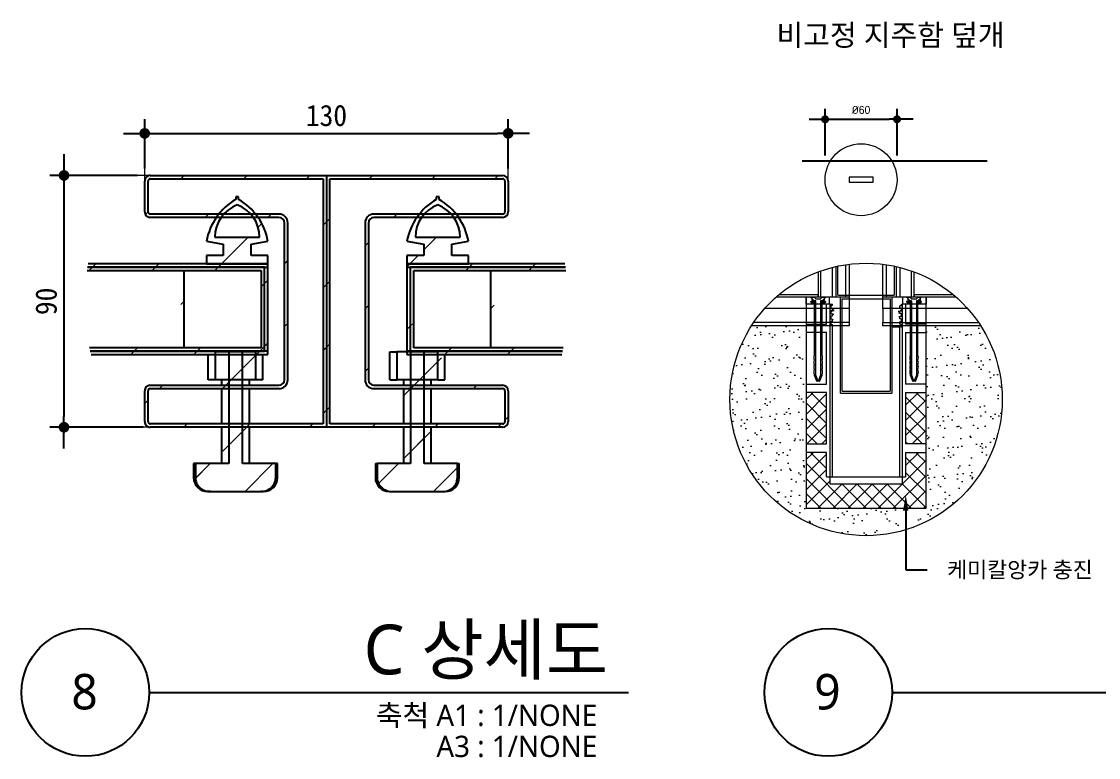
# Model space of a CAD drawing. Header units: millimetres. Extents: x 4892990 to 5673724, y 2128419 to 2381812.
# Drawn here: x 5651531 to 5654568, y 2371363 to 2373437 of the extents above; entities that cross this region are included whole.
import ezdxf
from ezdxf.enums import TextEntityAlignment as Align

# ---------------------------------------------------------------- set-up
doc = ezdxf.new("R2010")
doc.units = ezdxf.units.MM
doc.header["$LTSCALE"] = 1000
doc.layers.get('0').update_dxf_attribs({"linetype": 'CONTINUOUS'})
for name, color, linetype, lineweight in [('A-DIMS', 7, 'CONTINUOUS', 25), ('A-MKXS-LEAD', 7, 'CONTINUOUS', 25), ('A-XXXX-SYMB', 7, 'CONTINUOUS', 25), ('A-XXXX-TXT1', 3, 'CONTINUOUS', 25), ('A-XXXX-TXT2', 3, 'CONTINUOUS', 25)]:
    doc.layers.add(name, color=color, linetype=linetype, lineweight=lineweight)
doc.layers.add('A-MKXS-TEXT1', color=3, linetype='CONTINUOUS')
doc.layers.add('면적용', color=30, linetype='CONTINUOUS', plot=False)
doc.styles.add('HY울릉도L', font='malgun.ttf')
doc.styles.add('돋움체', font='')
doc.styles.add('맑은고딕', font='malgun.ttf')
doc.styles.get('돋움체').set_extended_font_data('DotumChe')
doc.dimstyles.new('CDIM', dxfattribs={"dimtxt": 3, "dimasz": 1.5, "dimexe": 2, "dimexo": 1, "dimgap": 1, "dimtad": 1, "dimdec": 0, "dimrnd": 0.5, "dimzin": 0, "dimdsep": 32, "dimlunit": 6, "dimtxsty": 'HY울릉도L', "dimblk1": '_CIDOT', "dimblk2": '_CIDOT', "dimsah": 1, "dimcen": 5.5, "dimclrd": 2, "dimclre": 2, "dimclrt": 7, "dimadec": 0, "dimazin": 0, "dimtfac": 1, "dimtdec": 0, "dimtix": 1, "dimtmove": 2, "dimatfit": 1, "dimldrblk": '_CIDOT', "dimfxl": 1, "dimtolj": 1, "dimtzin": 0, "dimlwd": -1, "dimarcsym": 0})

# ---------------------------------------------------------------- blocks, each defined once
blk = doc.blocks.new('_CIDOT')
at = {"color": 0, "linetype": 'ByBlock'}
blk.add_line((2, 0), (-1, 0), dxfattribs=at)
at = {"color": 0, "linetype": 'ByBlock', "const_width": 0.5}
blk.add_lwpolyline([(-0.25, 0, 1), (0.25, 0, 1)], format="xyb", close=True, dxfattribs=at)
blk = doc.blocks.new('*D71')
at = {"layer": 'A-DIMS', "lineweight": -2, "transparency": 16777216}
for p, q in [((5651858.3, 2373003.4), (5651610.8, 2373003.4)), ((5651873.9, 2372293.7), (5651610.8, 2372293.7))]:
    blk.add_line(p, q, dxfattribs=at)
at = {"layer": 'A-DIMS', "transparency": 16777216}
blk.add_line((5651650.8, 2372973.4), (5651650.8, 2372323.7), dxfattribs=at)
at = {"layer": 'A-DIMS', "transparency": 16777216, "xscale": 30, "yscale": 30, "zscale": 30}
for p, rotation in [((5651650.8, 2373003.4), 90), ((5651650.8, 2372293.7), 270)]:
    blk.add_blockref('_CIDOT', p, dxfattribs=dict(at, rotation=rotation))
at = {"layer": 'A-DIMS', "color": 3, "transparency": 16777216, "insert": (5651600.8, 2372648.6), "char_height": 60, "attachment_point": 5, "rotation": 90, "style": '돋움체'}
blk.add_mtext('\\A1;90', dxfattribs=at)
blk = doc.blocks.new('*D72')
at = {"layer": 'A-DIMS', "lineweight": -2, "transparency": 16777216}
for p, q in [((5651878.3, 2373023.4), (5651878.3, 2373162)), ((5652903.3, 2373023.4), (5652903.3, 2373162))]:
    blk.add_line(p, q, dxfattribs=at)
at = {"layer": 'A-DIMS', "transparency": 16777216}
blk.add_line((5651908.3, 2373122), (5652873.3, 2373122), dxfattribs=at)
at = {"layer": 'A-DIMS', "transparency": 16777216, "xscale": 30, "yscale": 30, "zscale": 30, "rotation": 180}
blk.add_blockref('_CIDOT', (5651878.3, 2373122), dxfattribs=at)
at = {"layer": 'A-DIMS', "transparency": 16777216, "xscale": 30, "yscale": 30, "zscale": 30}
blk.add_blockref('_CIDOT', (5652903.3, 2373122), dxfattribs=at)
at = {"layer": 'A-DIMS', "color": 3, "transparency": 16777216, "insert": (5652390.8, 2373172.1), "char_height": 60, "attachment_point": 5, "style": '돋움체'}
blk.add_mtext('\\A1;130', dxfattribs=at)
blk = doc.blocks.new('*D73')
at = {"layer": 'A-DIMS', "lineweight": -2, "transparency": 16777216}
for p, q in [((5653796.9, 2373059.3), (5653796.9, 2373191.6)), ((5653999.7, 2373059.3), (5653999.7, 2373191.6))]:
    blk.add_line(p, q, dxfattribs=at)
at = {"layer": 'A-DIMS', "transparency": 16777216}
blk.add_line((5653819.4, 2373161.6), (5653977.2, 2373161.6), dxfattribs=at)
at = {"layer": 'A-DIMS', "transparency": 16777216, "xscale": 22.5, "yscale": 22.5, "zscale": 22.5, "rotation": 180}
blk.add_blockref('_CIDOT', (5653796.9, 2373161.6), dxfattribs=at)
at = {"layer": 'A-DIMS', "transparency": 16777216, "xscale": 22.5, "yscale": 22.5, "zscale": 22.5}
blk.add_blockref('_CIDOT', (5653999.7, 2373161.6), dxfattribs=at)
at = {"layer": 'A-DIMS', "color": 3, "transparency": 16777216, "insert": (5653898.3, 2373187.9), "char_height": 45, "attachment_point": 5, "style": '돋움체'}
blk.add_mtext('\\A1;{\\fISOCPEUR|b0|i0|c0|p34;\\H0.5x;\\C7;%%C\\fHY울릉도L|b0|i0|c129|p18;60}', dxfattribs=at)

msp = doc.modelspace()

# ---------------------------------------------------------------- hatches: boundary and pattern name
at = {"linetype": 'Continuous', "lineweight": 0}
h = msp.add_hatch(dxfattribs=at)
h.set_pattern_fill('AR-SAND', scale=1.18272)
h.set_pattern_definition([(37.5, (5653143.503, 2371092.773), (-1.8924, 57.8839), [0, -45.6625, 0, -51.0698, 0, -48.8168]), (7.5, (5653143.5, 2371092.77), (53.166, 84.7803), [0, -24.6337, 0, -41.1563, 0, -15.7716]), (327.5, (5653106.553, 2371092.773), (93.5522, 0.17), [0, -15.0205, 0, -54.074, 0, -70.5966]), (317.5, (5653106.55, 2371092.77), (90.3073, 26.3663), [0, -7.5103, 0, -35.4485, 0, -40.5555])])
h.paths.add_polyline_path([(5653743.51, 2372579.46), (5653589.32, 2372579.46, 0.1436095), (5653528.5, 2372372.09, 1), (5654296.43, 2372372.09, 0.1436095), (5654235.62, 2372579.46), (5654081.43, 2372579.46), (5654081.43, 2372065.82), (5653743.51, 2372065.82)])
h = msp.add_hatch(dxfattribs=at)
h.set_pattern_fill('ANSI37', scale=9.46176)
h.set_pattern_definition([(45, (5653143.503, 2371092.773), (-21.24226, 21.24226), []), (135, (5653143.503, 2371092.773), (-21.24226, -21.24226), [])])
h.paths.add_polyline_path([(5653800.95, 2372391.92), (5653743.51, 2372391.92), (5653743.51, 2372246.61), (5653800.95, 2372246.61)])
h.paths.add_polyline_path([(5653743.51, 2372065.82), (5654081.43, 2372065.82), (5654081.43, 2372222.96), (5654023.98, 2372222.96), (5654023.98, 2372153.68), (5654013.84, 2372153.68), (5654013.84, 2372133.41), (5653811.09, 2372133.41), (5653811.09, 2372153.68), (5653800.95, 2372153.68), (5653800.95, 2372222.96), (5653743.51, 2372222.96)])
h.paths.add_polyline_path([(5654023.98, 2372246.61), (5654081.43, 2372246.61), (5654081.43, 2372391.92), (5654023.98, 2372391.92)])

# ---------------------------------------------------------------- linework, layer by layer
at = {"color": 7, "linetype": 'Continuous', "lineweight": 18, "ltscale": 25}
for p, q in [((5651878.27, 2372987.7), (5651878.27, 2373122.02)), ((5652903.3, 2372987.7), (5652903.3, 2373122.02)), ((5651893.95, 2373003.37), (5651650.84, 2373003.37)), ((5651893.95, 2372293.74), (5651650.84, 2372293.74))]:
    msp.add_line(p, q, dxfattribs=at)
at = {"color": 7, "linetype": 'Continuous', "lineweight": 25, "ltscale": 25}
for p, q in [((5651894.04, 2373003.37), (5652390.79, 2373003.37)), ((5652390.79, 2373003.37), (5652390.79, 2372293.74)), ((5652390.79, 2373003.37), (5652887.53, 2373003.37)), ((5651878.27, 2372900.87), (5651878.27, 2372987.6)), ((5651887.74, 2372900.87), (5651887.74, 2372987.6)), ((5651894.04, 2372993.91), (5652381.32, 2372993.91)), ((5652381.32, 2372993.91), (5652381.32, 2372303.2)), ((5652400.25, 2372993.91), (5652887.53, 2372993.91)), ((5652400.25, 2372303.2), (5652400.25, 2372993.91)), ((5652893.84, 2372987.6), (5652893.84, 2372900.87)), ((5652903.3, 2372987.6), (5652903.3, 2372900.87)), ((5652135.32, 2372943.45), (5652135.32, 2372935.56)), ((5652143.2, 2372943.45), (5652135.32, 2372943.45)), ((5652143.2, 2372935.56), (5652143.2, 2372943.45)), ((5652700.66, 2372943.45), (5652700.66, 2372935.56)), ((5652708.54, 2372943.45), (5652700.66, 2372943.45)), ((5652708.54, 2372935.56), (5652708.54, 2372943.45)), ((5652256.74, 2372894.56), (5651894.04, 2372894.56)), ((5652256.74, 2372885.1), (5651894.04, 2372885.1)), ((5652887.53, 2372894.56), (5652524.83, 2372894.56)), ((5652887.53, 2372885.1), (5652524.83, 2372885.1)), ((5652272.51, 2372427.78), (5652272.51, 2372869.33)), ((5652281.98, 2372427.78), (5652281.98, 2372869.33)), ((5652499.6, 2372869.33), (5652499.6, 2372427.78)), ((5652509.06, 2372869.33), (5652509.06, 2372427.78)), ((5652052.53, 2372817.75), (5652099.84, 2372809.41)), ((5652076.18, 2372829.58), (5652202.34, 2372829.58)), ((5652178.69, 2372809.41), (5652225.99, 2372817.75)), ((5652617.87, 2372817.75), (5652665.18, 2372809.41)), ((5652641.52, 2372829.58), (5652767.68, 2372829.58)), ((5652744.03, 2372809.41), (5652791.33, 2372817.75)), ((5652099.84, 2372809.41), (5652099.84, 2372777.87)), ((5652178.69, 2372777.87), (5652178.69, 2372809.41)), ((5652665.18, 2372809.41), (5652665.18, 2372777.87)), ((5652744.03, 2372777.87), (5652744.03, 2372809.41)), ((5652052.53, 2372777.87), (5652052.53, 2372754.21)), ((5652099.84, 2372777.87), (5652052.53, 2372777.87)), ((5652225.99, 2372777.87), (5652178.69, 2372777.87)), ((5652225.99, 2372754.21), (5652225.99, 2372777.87)), ((5652617.87, 2372777.87), (5652617.87, 2372754.21)), ((5652665.18, 2372777.87), (5652617.87, 2372777.87)), ((5652791.33, 2372777.87), (5652744.03, 2372777.87)), ((5652791.33, 2372754.21), (5652791.33, 2372777.87)), ((5651715.85, 2372735.29), (5651990.73, 2372735.29)), ((5651990.73, 2372744.75), (5651717.14, 2372744.75)), ((5651717.14, 2372744.75), (5652225.99, 2372744.75)), ((5652225.99, 2372754.21), (5651718.55, 2372754.21)), ((5651989.45, 2372517.67), (5651989.45, 2372735.29)), ((5652216.53, 2372744.75), (5651990.73, 2372744.75)), ((5651990.73, 2372735.29), (5652207.07, 2372735.29)), ((5652052.53, 2372754.21), (5652225.99, 2372754.21)), ((5652207.07, 2372735.29), (5652207.07, 2372517.67)), ((5652216.53, 2372508.21), (5652216.53, 2372744.75)), ((5652216.53, 2372744.75), (5652225.99, 2372744.75)), ((5652225.99, 2372744.75), (5652225.99, 2372754.21)), ((5652225.99, 2372508.21), (5652225.99, 2372744.75)), ((5652617.87, 2372754.21), (5652617.87, 2372744.75)), ((5653063.02, 2372754.21), (5652617.87, 2372754.21)), ((5652617.87, 2372754.21), (5652791.33, 2372754.21)), ((5652617.87, 2372744.75), (5653064.44, 2372744.75)), ((5652617.87, 2372744.75), (5652617.87, 2372508.21)), ((5652617.87, 2372744.75), (5652627.33, 2372744.75)), ((5652627.33, 2372744.75), (5652627.33, 2372508.21)), ((5652853.14, 2372744.75), (5652627.33, 2372744.75)), ((5652636.79, 2372517.67), (5652636.79, 2372735.29)), ((5652636.79, 2372735.29), (5652853.14, 2372735.29)), ((5653064.44, 2372744.75), (5652853.14, 2372744.75)), ((5652853.14, 2372735.29), (5653065.72, 2372735.29)), ((5652854.41, 2372517.67), (5652854.41, 2372735.29)), ((5651990.73, 2372517.67), (5651723.01, 2372517.67)), ((5652207.07, 2372517.67), (5651990.73, 2372517.67)), ((5652853.14, 2372517.67), (5652636.79, 2372517.67)), ((5653058.56, 2372517.67), (5652853.14, 2372517.67)), ((5651724.93, 2372508.21), (5651990.73, 2372508.21)), ((5652225.99, 2372508.21), (5651724.93, 2372508.21)), ((5651727, 2372498.75), (5652225.99, 2372498.75)), ((5651990.73, 2372508.21), (5652216.53, 2372508.21)), ((5652057.14, 2372427.78), (5652057.14, 2372498.75)), ((5652077, 2372506.63), (5652077, 2372427.78)), ((5652192.06, 2372506.63), (5652077, 2372506.63)), ((5652115.26, 2372506.63), (5652115.26, 2372191.24)), ((5652153.8, 2372506.63), (5652115.26, 2372506.63)), ((5652153.8, 2372191.24), (5652153.8, 2372506.63)), ((5652192.06, 2372427.78), (5652192.06, 2372506.63)), ((5652211.92, 2372427.78), (5652211.92, 2372498.75)), ((5652225.99, 2372508.21), (5652216.53, 2372508.21)), ((5652225.99, 2372498.75), (5652225.99, 2372508.21)), ((5652569.65, 2372427.78), (5652569.65, 2372506.63)), ((5652569.65, 2372506.63), (5652589.51, 2372506.63)), ((5652589.51, 2372506.63), (5652589.51, 2372427.78)), ((5652704.58, 2372506.63), (5652589.51, 2372506.63)), ((5652617.87, 2372508.21), (5652617.87, 2372498.75)), ((5653056.64, 2372508.21), (5652617.87, 2372508.21)), ((5652627.33, 2372508.21), (5652617.87, 2372508.21)), ((5652617.87, 2372498.75), (5653054.58, 2372498.75)), ((5652627.33, 2372508.21), (5652853.14, 2372508.21)), ((5652627.77, 2372506.63), (5652627.77, 2372191.24)), ((5652666.32, 2372506.63), (5652627.77, 2372506.63)), ((5652666.32, 2372191.24), (5652666.32, 2372506.63)), ((5652704.58, 2372427.78), (5652704.58, 2372506.63)), ((5652724.43, 2372427.78), (5652724.43, 2372498.75)), ((5652853.14, 2372508.21), (5653056.64, 2372508.21)), ((5652077, 2372427.78), (5652057.14, 2372427.78)), ((5652192.06, 2372427.78), (5652077, 2372427.78)), ((5652095.11, 2372427.78), (5652095.11, 2372412.01)), ((5652173.95, 2372412.01), (5652173.95, 2372427.78)), ((5652211.92, 2372427.78), (5652192.06, 2372427.78)), ((5652569.65, 2372427.78), (5652589.51, 2372427.78)), ((5652704.58, 2372427.78), (5652589.51, 2372427.78)), ((5652607.62, 2372427.78), (5652607.62, 2372412.01)), ((5652686.47, 2372412.01), (5652686.47, 2372427.78)), ((5652704.58, 2372427.78), (5652724.43, 2372427.78)), ((5651878.27, 2372309.51), (5651878.27, 2372396.24)), ((5651887.74, 2372309.51), (5651887.74, 2372396.24)), ((5651894.04, 2372412.01), (5652256.74, 2372412.01)), ((5651894.04, 2372402.55), (5652256.74, 2372402.55)), ((5652095.11, 2372402.55), (5652095.11, 2372303.2)), ((5652173.95, 2372303.2), (5652173.95, 2372402.55)), ((5652524.83, 2372412.01), (5652887.53, 2372412.01)), ((5652524.83, 2372402.55), (5652887.53, 2372402.55)), ((5652607.62, 2372402.55), (5652607.62, 2372303.2)), ((5652686.47, 2372303.2), (5652686.47, 2372402.55)), ((5652893.84, 2372396.24), (5652893.84, 2372309.51)), ((5652903.3, 2372396.24), (5652903.3, 2372309.51)), ((5652381.32, 2372303.2), (5651894.04, 2372303.2)), ((5652887.53, 2372303.2), (5652400.25, 2372303.2)), ((5652390.79, 2372293.74), (5651894.04, 2372293.74)), ((5652095.11, 2372293.74), (5652095.11, 2372191.24)), ((5652173.95, 2372191.24), (5652173.95, 2372293.74)), ((5652887.53, 2372293.74), (5652390.79, 2372293.74)), ((5652607.62, 2372293.74), (5652607.62, 2372191.24)), ((5652686.47, 2372191.24), (5652686.47, 2372293.74)), ((5652016.26, 2372191.24), (5652016.26, 2372151.81)), ((5652021.37, 2372191.24), (5652016.26, 2372191.24)), ((5652021.37, 2372191.24), (5652021.37, 2372151.81)), ((5652115.26, 2372191.24), (5652021.37, 2372191.24)), ((5652247.69, 2372191.24), (5652153.8, 2372191.24)), ((5652247.69, 2372151.81), (5652247.69, 2372191.24)), ((5652252.8, 2372191.24), (5652247.69, 2372191.24)), ((5652252.8, 2372151.81), (5652252.8, 2372191.24)), ((5652528.77, 2372191.24), (5652528.77, 2372151.81)), ((5652528.77, 2372191.24), (5652533.88, 2372191.24)), ((5652533.88, 2372191.24), (5652533.88, 2372151.81)), ((5652627.77, 2372191.24), (5652533.88, 2372191.24)), ((5652760.2, 2372191.24), (5652666.32, 2372191.24)), ((5652760.2, 2372151.81), (5652760.2, 2372191.24)), ((5652760.2, 2372191.24), (5652765.31, 2372191.24)), ((5652765.31, 2372151.81), (5652765.31, 2372191.24)), ((5652063.58, 2372112.39), (5652055.68, 2372112.39)), ((5652063.58, 2372112.39), (5652205.48, 2372112.39)), ((5652213.38, 2372112.39), (5652205.48, 2372112.39)), ((5652568.19, 2372112.39), (5652576.09, 2372112.39)), ((5652576.09, 2372112.39), (5652717.99, 2372112.39)), ((5652717.99, 2372112.39), (5652725.89, 2372112.39))]:
    msp.add_line(p, q, dxfattribs=at)
at = {"color": 0, "linetype": 'Continuous', "lineweight": 18, "ltscale": 25}
for p, q in [((5651980.64, 2372993.91), (5651990.1, 2373003.37)), ((5652157.65, 2372993.91), (5652167.12, 2373003.37)), ((5652334.67, 2372993.91), (5652344.14, 2373003.37)), ((5652511.69, 2372993.91), (5652521.15, 2373003.37)), ((5652688.71, 2372993.91), (5652698.17, 2373003.37)), ((5652865.73, 2372993.91), (5652875.19, 2373003.37)), ((5651880.15, 2372893.42), (5651887.74, 2372901.01)), ((5652048.84, 2372885.1), (5652058.31, 2372894.56)), ((5652225.86, 2372885.1), (5652235.32, 2372894.56)), ((5652390.79, 2372873.01), (5652400.25, 2372882.47)), ((5652579.9, 2372885.1), (5652589.36, 2372894.56)), ((5652752.85, 2372881.03), (5652760.81, 2372888.99)), ((5652756.92, 2372885.1), (5652766.38, 2372894.56)), ((5652198.23, 2372857.47), (5652208.71, 2372867.95)), ((5652381.32, 2372863.54), (5652390.79, 2372873.01)), ((5652094.98, 2372754.21), (5652170.34, 2372829.58)), ((5652665.18, 2372793.36), (5652701.39, 2372829.58)), ((5652499.6, 2372804.8), (5652509.06, 2372814.26)), ((5652272.51, 2372754.73), (5652281.98, 2372764.2)), ((5652626.03, 2372754.21), (5652649.69, 2372777.87)), ((5651722.01, 2372735.29), (5651731.48, 2372744.75)), ((5651731.48, 2372744.75), (5651740.94, 2372754.21)), ((5651899.03, 2372735.29), (5651908.49, 2372744.75)), ((5651908.49, 2372744.75), (5651917.96, 2372754.21)), ((5652076.05, 2372735.29), (5652085.51, 2372744.75)), ((5652085.51, 2372744.75), (5652094.98, 2372754.21)), ((5652617.87, 2372746.05), (5652626.03, 2372754.21)), ((5652784.13, 2372735.29), (5652793.59, 2372744.75)), ((5652793.59, 2372744.75), (5652803.05, 2372754.21)), ((5652961.15, 2372735.29), (5652970.61, 2372744.75)), ((5652970.61, 2372744.75), (5652980.07, 2372754.21)), ((5652207.07, 2372689.29), (5652216.53, 2372698.75)), ((5652216.53, 2372698.75), (5652225.99, 2372708.21)), ((5652381.32, 2372686.53), (5652390.79, 2372695.99)), ((5652390.79, 2372695.99), (5652400.25, 2372705.45)), ((5651979.99, 2372639.23), (5651989.45, 2372648.69)), ((5652499.6, 2372627.78), (5652509.06, 2372637.24)), ((5652854.41, 2372628.56), (5652863.87, 2372638.02)), ((5652272.51, 2372577.71), (5652281.98, 2372587.18)), ((5652617.87, 2372569.03), (5652627.33, 2372578.49)), ((5652627.33, 2372578.49), (5652636.79, 2372587.96)), ((5651848.97, 2372508.21), (5651858.43, 2372517.67)), ((5652025.99, 2372508.21), (5652035.45, 2372517.67)), ((5652203.01, 2372508.21), (5652216.53, 2372521.73)), ((5652216.53, 2372521.73), (5652225.99, 2372531.19)), ((5652381.32, 2372509.51), (5652390.79, 2372518.97)), ((5652390.79, 2372518.97), (5652400.25, 2372528.43)), ((5652734.06, 2372508.21), (5652743.53, 2372517.67)), ((5652911.08, 2372508.21), (5652920.54, 2372517.67)), ((5651839.51, 2372498.75), (5651848.97, 2372508.21)), ((5652016.53, 2372498.75), (5652025.99, 2372508.21)), ((5652122.58, 2372427.78), (5652201.43, 2372506.63)), ((5652122.58, 2372427.78), (5652192.06, 2372497.26)), ((5652193.55, 2372498.75), (5652203.01, 2372508.21)), ((5652653.64, 2372427.78), (5652715.38, 2372489.52)), ((5652724.6, 2372498.75), (5652734.06, 2372508.21)), ((5652901.62, 2372498.75), (5652911.08, 2372508.21)), ((5652098.36, 2372403.56), (5652170.7, 2372475.9)), ((5652115.26, 2372420.46), (5652153.8, 2372459)), ((5652499.6, 2372450.76), (5652509.06, 2372460.22)), ((5652610.87, 2372385.01), (5652683.22, 2372457.36)), ((5652653.64, 2372427.78), (5652704.58, 2372478.72)), ((5652627.77, 2372401.91), (5652666.32, 2372440.46)), ((5651920.33, 2372402.55), (5651929.79, 2372412.01)), ((5652097.35, 2372402.55), (5652106.81, 2372412.01)), ((5652628.41, 2372402.55), (5652637.87, 2372412.01)), ((5652805.43, 2372402.55), (5652814.89, 2372412.01)), ((5651878.27, 2372360.49), (5651887.74, 2372369.96)), ((5652381.32, 2372332.49), (5652390.79, 2372341.95)), ((5652390.79, 2372341.95), (5652400.25, 2372351.41)), ((5651988.54, 2372293.74), (5651998, 2372303.2)), ((5652165.56, 2372293.74), (5652175.02, 2372303.2)), ((5652342.58, 2372293.74), (5652352.04, 2372303.2)), ((5652519.6, 2372293.74), (5652529.06, 2372303.2)), ((5652696.62, 2372293.74), (5652706.08, 2372303.2)), ((5652873.63, 2372293.74), (5652883.1, 2372303.2)), ((5652893.84, 2372313.94), (5652903.3, 2372323.4)), ((5652098.36, 2372226.54), (5652170.7, 2372298.89)), ((5652115.26, 2372243.44), (5652153.8, 2372281.99)), ((5652610.87, 2372207.99), (5652683.22, 2372280.34)), ((5652627.77, 2372224.89), (5652666.32, 2372263.44)), ((5652017.82, 2372146), (5652063.06, 2372191.24)), ((5652021.61, 2372149.79), (5652063.06, 2372191.24)), ((5652161.23, 2372112.39), (5652240.08, 2372191.24)), ((5652535.21, 2372132.34), (5652594.11, 2372191.24)), ((5652537.92, 2372135.05), (5652594.11, 2372191.24)), ((5652692.28, 2372112.39), (5652764.27, 2372184.38)), ((5652692.28, 2372112.39), (5652760.2, 2372180.31))]:
    msp.add_line(p, q, dxfattribs=at)
at = {"color": 7, "linetype": 'Continuous', "lineweight": 15}
for p, q in [((5653932.1, 2372998.12), (5653864.51, 2372998.12)), ((5653864.51, 2372998.12), (5653864.51, 2372984.6)), ((5653932.1, 2372984.6), (5653932.1, 2372998.12)), ((5653864.51, 2372984.6), (5653932.1, 2372984.6)), ((5653777.3, 2372731.48), (5653777.3, 2372660.56)), ((5653784.06, 2372733.95), (5653784.06, 2372660.56)), ((5653816.35, 2372743.84), (5653816.35, 2372660.56)), ((5653827.99, 2372660.56), (5653827.99, 2372746.65)), ((5653833.05, 2372665.63), (5653833.05, 2372747.76)), ((5653855.22, 2372660.56), (5653855.22, 2372751.77)), ((5653865.16, 2372753.13), (5653865.16, 2372660.56)), ((5653959.77, 2372660.56), (5653959.77, 2372753.13)), ((5653969.72, 2372660.56), (5653969.72, 2372751.77)), ((5653991.88, 2372747.76), (5653991.88, 2372665.63)), ((5653996.95, 2372746.65), (5653996.95, 2372660.56)), ((5654008.58, 2372660.56), (5654008.58, 2372743.84)), ((5654040.88, 2372660.56), (5654040.88, 2372733.95)), ((5654047.63, 2372660.56), (5654047.63, 2372731.48)), ((5653777.3, 2372667.32), (5653666.97, 2372667.32)), ((5653777.3, 2372660.56), (5653777.3, 2372667.32)), ((5653833.05, 2372665.63), (5653991.88, 2372665.63)), ((5654047.63, 2372667.32), (5654047.63, 2372660.56)), ((5654157.97, 2372667.32), (5654047.63, 2372667.32)), ((5653777.3, 2372660.56), (5653659.06, 2372660.56)), ((5653865.16, 2372660.56), (5653659.06, 2372660.56)), ((5653743.51, 2372660.56), (5653659.06, 2372660.56)), ((5653743.51, 2372640.29), (5653743.51, 2372660.56)), ((5653756.01, 2372660.56), (5653743.51, 2372660.56)), ((5653743.51, 2372660.56), (5653743.51, 2372065.82)), ((5653766.15, 2372640.29), (5653743.51, 2372640.29)), ((5653743.51, 2372640.29), (5653743.51, 2372065.82)), ((5653811.09, 2372640.29), (5653743.51, 2372640.29)), ((5653756.01, 2372660.56), (5653766.15, 2372650.43)), ((5653757.02, 2372646.03), (5653757.02, 2372648.06)), ((5653757.7, 2372648.74), (5653769.86, 2372648.74)), ((5653757.7, 2372645.36), (5653765.81, 2372645.36)), ((5653760.4, 2372652.12), (5653760.4, 2372658.87)), ((5653762.09, 2372660.56), (5653768.85, 2372660.56)), ((5653770.54, 2372650.43), (5653762.09, 2372650.43)), ((5653766.15, 2372650.43), (5653766.15, 2372640.29)), ((5653766.48, 2372644.68), (5653766.48, 2372495.89)), ((5653769.38, 2372655.5), (5653768.85, 2372660.56)), ((5653769.38, 2372655.5), (5653785.21, 2372655.5)), ((5653769.86, 2372648.74), (5653769.86, 2372440.79)), ((5653770.54, 2372440.92), (5653770.54, 2372650.43)), ((5653784.06, 2372660.56), (5653777.3, 2372660.56)), ((5653816.35, 2372660.56), (5653784.06, 2372660.56)), ((5653792.5, 2372650.43), (5653784.06, 2372650.43)), ((5653784.06, 2372650.43), (5653784.06, 2372440.92)), ((5653784.73, 2372440.79), (5653784.73, 2372648.74)), ((5653784.73, 2372648.74), (5653796.9, 2372648.74)), ((5653785.75, 2372660.56), (5653785.21, 2372655.5)), ((5653785.75, 2372660.56), (5653792.5, 2372660.56)), ((5653788.11, 2372495.89), (5653788.11, 2372644.68)), ((5653788.45, 2372650.43), (5653798.59, 2372660.56)), ((5653788.45, 2372640.29), (5653788.45, 2372650.43)), ((5653800.95, 2372640.29), (5653788.45, 2372640.29)), ((5653788.79, 2372645.36), (5653796.9, 2372645.36)), ((5653794.19, 2372658.87), (5653794.19, 2372652.12)), ((5653797.57, 2372648.06), (5653797.57, 2372646.03)), ((5653809.4, 2372660.56), (5653798.59, 2372660.56)), ((5653800.95, 2372584.53), (5653800.95, 2372640.29)), ((5653809.4, 2372640.29), (5653809.4, 2372660.56)), ((5653809.4, 2372640.29), (5653817.85, 2372640.29)), ((5653811.09, 2372133.41), (5653811.09, 2372640.29)), ((5653812.66, 2372636.16), (5653812.66, 2372629.4)), ((5653817.85, 2372637.46), (5653817.85, 2372640.29)), ((5653839.81, 2372660.56), (5653827.99, 2372660.56)), ((5653839.81, 2372390.23), (5653839.81, 2372660.56)), ((5653844.88, 2372655.5), (5653980.05, 2372655.5)), ((5653844.88, 2372395.3), (5653844.88, 2372655.5)), ((5653865.16, 2372660.56), (5653855.22, 2372660.56)), ((5653865.16, 2372660.56), (5653865.16, 2372628.27)), ((5654165.87, 2372660.56), (5653959.77, 2372660.56)), ((5653959.77, 2372628.27), (5653959.77, 2372660.56)), ((5653969.72, 2372660.56), (5653959.77, 2372660.56)), ((5653980.05, 2372655.5), (5653980.05, 2372395.3)), ((5653985.12, 2372660.56), (5653985.12, 2372390.23)), ((5653996.95, 2372660.56), (5653985.12, 2372660.56)), ((5654007.08, 2372635.61), (5654007.08, 2372629.95)), ((5654040.88, 2372660.56), (5654008.58, 2372660.56)), ((5654012.27, 2372636.91), (5654012.27, 2372640.29)), ((5654012.27, 2372640.29), (5654015.53, 2372640.29)), ((5654013.84, 2372640.29), (5654013.84, 2372133.41)), ((5654081.43, 2372640.29), (5654013.84, 2372640.29)), ((5654015.53, 2372660.56), (5654015.53, 2372640.29)), ((5654026.35, 2372660.56), (5654015.53, 2372660.56)), ((5654023.98, 2372640.29), (5654023.98, 2372584.53)), ((5654036.48, 2372640.29), (5654023.98, 2372640.29)), ((5654026.35, 2372660.56), (5654036.48, 2372650.43)), ((5654027.36, 2372646.03), (5654027.36, 2372648.06)), ((5654028.03, 2372648.74), (5654040.2, 2372648.74)), ((5654028.03, 2372645.36), (5654036.14, 2372645.36)), ((5654030.74, 2372652.12), (5654030.74, 2372658.87)), ((5654032.43, 2372660.56), (5654039.19, 2372660.56)), ((5654040.88, 2372650.43), (5654032.43, 2372650.43)), ((5654036.48, 2372650.43), (5654036.48, 2372640.29)), ((5654036.82, 2372644.68), (5654036.82, 2372495.89)), ((5654039.72, 2372655.5), (5654039.19, 2372660.56)), ((5654039.72, 2372655.5), (5654055.55, 2372655.5)), ((5654040.2, 2372648.74), (5654040.2, 2372440.79)), ((5654047.63, 2372660.56), (5654040.88, 2372660.56)), ((5654040.88, 2372440.92), (5654040.88, 2372650.43)), ((5654165.87, 2372660.56), (5654047.63, 2372660.56)), ((5654062.84, 2372650.43), (5654054.39, 2372650.43)), ((5654054.39, 2372650.43), (5654054.39, 2372440.92)), ((5654055.07, 2372440.79), (5654055.07, 2372648.74)), ((5654055.07, 2372648.74), (5654067.23, 2372648.74)), ((5654056.08, 2372660.56), (5654055.55, 2372655.5)), ((5654056.08, 2372660.56), (5654062.84, 2372660.56)), ((5654058.45, 2372495.89), (5654058.45, 2372644.68)), ((5654058.79, 2372650.43), (5654068.92, 2372660.56)), ((5654058.79, 2372640.29), (5654058.79, 2372650.43)), ((5654081.43, 2372640.29), (5654058.79, 2372640.29)), ((5654059.12, 2372645.36), (5654067.23, 2372645.36)), ((5654064.53, 2372658.87), (5654064.53, 2372652.12)), ((5654067.91, 2372648.06), (5654067.91, 2372646.03)), ((5654081.43, 2372660.56), (5654068.92, 2372660.56)), ((5654081.43, 2372660.56), (5654081.43, 2372640.29)), ((5654165.87, 2372660.56), (5654081.43, 2372660.56)), ((5654081.43, 2372065.82), (5654081.43, 2372640.29)), ((5653865.16, 2372628.27), (5653626.45, 2372628.27)), ((5653812.66, 2372621.14), (5653812.66, 2372614.38)), ((5653812.66, 2372606.12), (5653812.66, 2372599.36)), ((5653815.74, 2372613.82), (5653816.05, 2372613.79)), ((5653817.85, 2372622.44), (5653817.85, 2372628.1)), ((5653817.85, 2372607.42), (5653817.85, 2372613.09)), ((5653865.16, 2372628.27), (5653865.16, 2372589.41)), ((5653959.77, 2372628.27), (5653959.77, 2372589.41)), ((5654198.48, 2372628.27), (5653959.77, 2372628.27)), ((5654007.08, 2372620.59), (5654007.08, 2372614.93)), ((5654007.08, 2372605.58), (5654007.08, 2372599.91)), ((5654012.27, 2372621.89), (5654012.27, 2372628.65)), ((5654012.27, 2372606.87), (5654012.27, 2372613.63)), ((5653865.16, 2372579.46), (5653589.31, 2372579.46)), ((5653865.16, 2372589.41), (5653595.91, 2372589.41)), ((5653743.51, 2372584.53), (5653800.95, 2372584.53)), ((5653743.51, 2372584.53), (5653743.51, 2372560.88)), ((5653812.66, 2372591.1), (5653812.66, 2372584.34)), ((5653812.66, 2372591.1), (5653812.97, 2372591.01)), ((5653817.85, 2372598.07), (5653819.18, 2372597.72)), ((5653817.85, 2372592.4), (5653817.85, 2372598.07)), ((5653817.85, 2372153.68), (5653817.85, 2372583.05)), ((5653865.16, 2372589.41), (5653865.16, 2372579.46)), ((5653959.77, 2372589.41), (5654229.02, 2372589.41)), ((5653959.77, 2372579.46), (5653959.77, 2372589.41)), ((5654235.62, 2372579.46), (5653959.77, 2372579.46)), ((5654007.08, 2372599.91), (5654005.49, 2372600.32)), ((5654006.79, 2372590.63), (5654007.08, 2372590.56)), ((5654007.08, 2372590.56), (5654007.08, 2372584.89)), ((5654007.08, 2372584.89), (5654012.27, 2372583.59)), ((5654012.27, 2372576.84), (5654007.08, 2372575.54)), ((5654007.08, 2372575.54), (5654007.08, 2372153.68)), ((5654011.72, 2372591.99), (5654012.27, 2372591.85)), ((5654012.27, 2372591.85), (5654012.27, 2372598.61)), ((5654012.27, 2372583.59), (5654012.27, 2372576.84)), ((5654081.43, 2372584.53), (5654023.98, 2372584.53)), ((5654081.43, 2372560.88), (5654081.43, 2372584.53)), ((5653800.95, 2372560.88), (5653743.51, 2372560.88)), ((5653800.95, 2372415.57), (5653800.95, 2372560.88)), ((5654023.98, 2372560.88), (5654023.98, 2372415.57)), ((5654023.98, 2372560.88), (5654081.43, 2372560.88)), ((5653766.48, 2372484.06), (5653766.48, 2372482.38)), ((5653788.11, 2372482.38), (5653788.11, 2372484.06)), ((5654036.82, 2372484.06), (5654036.82, 2372482.38)), ((5654058.45, 2372482.38), (5654058.45, 2372484.06)), ((5653766.48, 2372470.55), (5653766.48, 2372468.86)), ((5653766.48, 2372457.03), (5653766.48, 2372455.34)), ((5653788.11, 2372468.86), (5653788.11, 2372470.55)), ((5653788.11, 2372455.34), (5653788.11, 2372457.03)), ((5654036.82, 2372470.55), (5654036.82, 2372468.86)), ((5654036.82, 2372457.03), (5654036.82, 2372455.34)), ((5654058.45, 2372468.86), (5654058.45, 2372470.55)), ((5654058.45, 2372455.34), (5654058.45, 2372457.03)), ((5653766.48, 2372443.51), (5653766.48, 2372440.14)), ((5653766.48, 2372440.14), (5653773.53, 2372422.51)), ((5653769.86, 2372440.79), (5653776.67, 2372423.77)), ((5653777.3, 2372424.02), (5653770.54, 2372440.92)), ((5653776.67, 2372423.77), (5653773.53, 2372422.51)), ((5653784.06, 2372440.92), (5653777.3, 2372424.02)), ((5653777.93, 2372423.77), (5653784.73, 2372440.79)), ((5653781.06, 2372422.51), (5653777.93, 2372423.77)), ((5653781.06, 2372422.51), (5653788.11, 2372440.14)), ((5653788.11, 2372440.14), (5653788.11, 2372443.51)), ((5654036.82, 2372443.51), (5654036.82, 2372440.14)), ((5654036.82, 2372440.14), (5654043.87, 2372422.51)), ((5654040.2, 2372440.79), (5654047.01, 2372423.77)), ((5654047.63, 2372424.02), (5654040.88, 2372440.92)), ((5654047.01, 2372423.77), (5654043.87, 2372422.51)), ((5654054.39, 2372440.92), (5654047.63, 2372424.02)), ((5654048.26, 2372423.77), (5654055.07, 2372440.79)), ((5654051.4, 2372422.51), (5654048.26, 2372423.77)), ((5654051.4, 2372422.51), (5654058.45, 2372440.14)), ((5654058.45, 2372440.14), (5654058.45, 2372443.51)), ((5653743.51, 2372415.57), (5653800.95, 2372415.57)), ((5653743.51, 2372415.57), (5653743.51, 2372391.92)), ((5653800.95, 2372391.92), (5653743.51, 2372391.92)), ((5653800.95, 2372246.61), (5653800.95, 2372391.92)), ((5653839.81, 2372390.23), (5653985.12, 2372390.23)), ((5653844.88, 2372395.3), (5653980.05, 2372395.3)), ((5654081.43, 2372415.57), (5654023.98, 2372415.57)), ((5654023.98, 2372391.92), (5654023.98, 2372246.61)), ((5654023.98, 2372391.92), (5654081.43, 2372391.92)), ((5654081.43, 2372391.92), (5654081.43, 2372415.57)), ((5653743.51, 2372246.61), (5653800.95, 2372246.61)), ((5653743.51, 2372246.61), (5653743.51, 2372222.96)), ((5654081.43, 2372246.61), (5654023.98, 2372246.61)), ((5654081.43, 2372222.96), (5654081.43, 2372246.61)), ((5653800.95, 2372222.96), (5653743.51, 2372222.96)), ((5653800.95, 2372153.68), (5653800.95, 2372222.96)), ((5654023.98, 2372222.96), (5654023.98, 2372153.68)), ((5654023.98, 2372222.96), (5654081.43, 2372222.96)), ((5653800.95, 2372153.68), (5653817.85, 2372153.68)), ((5653817.85, 2372153.68), (5654007.08, 2372153.68)), ((5654013.84, 2372133.41), (5653811.09, 2372133.41)), ((5653743.51, 2372065.82), (5654081.43, 2372065.82))]:
    msp.add_line(p, q, dxfattribs=at)
at = {"color": 7, "linetype": 'Continuous', "lineweight": 0}
for p, q in [((5654081.43, 2372065.82), (5654081.43, 2372660.56)), ((5654007.08, 2372153.68), (5654023.98, 2372153.68))]:
    msp.add_line(p, q, dxfattribs=at)
at = {"color": 8, "linetype": 'Continuous', "lineweight": 25, "ltscale": 25}
for p, q in [((5652021.37, 2372151.81), (5652016.26, 2372151.81)), ((5652252.8, 2372151.81), (5652247.69, 2372151.81)), ((5652528.77, 2372151.81), (5652533.88, 2372151.81)), ((5652760.2, 2372151.81), (5652765.31, 2372151.81))]:
    msp.add_line(p, q, dxfattribs=at)
at = {"color": 7, "linetype": 'Continuous', "lineweight": 15, "flags": 128}
for points in [[(5653817.85, 2372637.46), (5653816.1, 2372637.02), (5653814.38, 2372636.59), (5653812.66, 2372636.16)], [(5654007.08, 2372635.61), (5654008.83, 2372636.05), (5654010.55, 2372636.48), (5654012.27, 2372636.91)], [(5653812.66, 2372629.4), (5653814.41, 2372628.96), (5653816.13, 2372628.53), (5653817.85, 2372628.1)], [(5653817.85, 2372622.44), (5653816.1, 2372622), (5653814.38, 2372621.57), (5653812.66, 2372621.14)], [(5653812.66, 2372614.38), (5653814.41, 2372613.95), (5653816.13, 2372613.52), (5653817.85, 2372613.09)], [(5653817.85, 2372607.42), (5653816.1, 2372606.98), (5653814.38, 2372606.55), (5653812.66, 2372606.12)], [(5654012.27, 2372628.65), (5654010.52, 2372629.09), (5654008.8, 2372629.52), (5654007.08, 2372629.95)], [(5654007.08, 2372620.59), (5654008.83, 2372621.03), (5654010.55, 2372621.46), (5654012.27, 2372621.89)], [(5654012.27, 2372613.63), (5654010.52, 2372614.07), (5654008.8, 2372614.5), (5654007.08, 2372614.93)], [(5654007.08, 2372605.58), (5654008.83, 2372606.01), (5654010.55, 2372606.44), (5654012.27, 2372606.87)], [(5653812.66, 2372599.36), (5653814.41, 2372598.93), (5653816.13, 2372598.5), (5653817.85, 2372598.07)], [(5653817.85, 2372592.4), (5653816.1, 2372591.96), (5653814.38, 2372591.53), (5653812.66, 2372591.1)], [(5653812.66, 2372584.34), (5653814.41, 2372583.91), (5653816.13, 2372583.48), (5653817.85, 2372583.05)], [(5654012.27, 2372598.61), (5654010.52, 2372599.05), (5654008.8, 2372599.48), (5654007.08, 2372599.91)], [(5654007.08, 2372590.56), (5654008.83, 2372590.99), (5654010.55, 2372591.42), (5654012.27, 2372591.85)]]:
    msp.add_lwpolyline(points, dxfattribs=at)
at = {"color": 7, "linetype": 'Continuous', "lineweight": 15}
msp.add_circle((5653898.31, 2372991.36), 101.38, dxfattribs=at)
at = {"color": 7, "linetype": 'Continuous', "lineweight": 0}
msp.add_circle((5653912.47, 2372372.09), 383.97, dxfattribs=at)
at = {"color": 7, "linetype": 'Continuous', "lineweight": 25, "ltscale": 625}
for centre, radius, start, end in [((5651894.04, 2372987.6), 15.77, 89.99936, 179.99968), ((5652887.53, 2372987.6), 15.77, 0.00032, 89.99979), ((5651894.04, 2372987.6), 6.31, 89.99804, 180.00103), ((5652887.53, 2372987.6), 6.31, 359.99897, 90.00196), ((5652219.7, 2372788.27), 169.75, 119.8073, 170.00002), ((5652172.89, 2372829.58), 96.71, 110.35088, 180.00043), ((5652105.63, 2372829.58), 96.71, 0.00022, 69.64887), ((5652058.82, 2372788.27), 169.75, 9.99998, 60.1927), ((5652785.04, 2372788.27), 169.75, 119.8076, 169.99973), ((5652738.23, 2372829.58), 96.71, 110.351, 180.00011), ((5652670.97, 2372829.58), 96.71, 359.99985, 69.64924), ((5652624.16, 2372788.27), 169.75, 10.00003, 60.1925), ((5651894.04, 2372900.87), 15.77, 180.00039, 270.00057), ((5651894.04, 2372900.87), 6.31, 179.99889, 270.00208), ((5652256.74, 2372869.33), 25.23, 0.00076, 89.99914), ((5652256.74, 2372869.33), 15.77, 0.0004, 89.99887), ((5652524.83, 2372869.33), 25.23, 90.00086, 179.99924), ((5652524.83, 2372869.33), 15.77, 90.00113, 179.9996), ((5652887.53, 2372900.87), 15.77, 270.00028, 359.99961), ((5652887.53, 2372900.87), 6.31, 269.99792, 0.00111), ((5652256.74, 2372427.78), 15.77, 270.00116, 359.99959), ((5652256.74, 2372427.78), 25.23, 270.00093, 359.99921), ((5652524.83, 2372427.78), 25.23, 180.00079, 269.99907), ((5652524.83, 2372427.78), 15.77, 180.00041, 269.99884), ((5651894.04, 2372396.24), 15.77, 89.99945, 179.99959), ((5651894.04, 2372396.24), 6.31, 89.99781, 180.00112), ((5652887.53, 2372396.24), 15.77, 0.00041, 89.9997), ((5652887.53, 2372396.24), 6.31, 359.99888, 90.00219), ((5651894.04, 2372309.51), 15.77, 180.00052, 270.00055), ((5651894.04, 2372309.51), 6.31, 179.99888, 270.00219), ((5652887.53, 2372309.51), 15.77, 270.0003, 359.99948), ((5652887.53, 2372309.51), 6.31, 269.99781, 0.00112), ((5652055.68, 2372151.81), 39.42, 179.9993, 270.00062), ((5652213.38, 2372151.81), 39.42, 269.99938, 0.0007), ((5652568.19, 2372151.81), 39.42, 179.9993, 270.00062), ((5652725.89, 2372151.81), 39.42, 270.00021, 359.99954)]:
    msp.add_arc(centre, radius, start, end, dxfattribs=at)
at = {"color": 7, "linetype": 'Continuous', "lineweight": 15}
for centre, radius, start, end in [((5653757.7, 2372648.06), 0.676, 89.99979, 179.99914), ((5653757.7, 2372646.03), 0.676, 180.00086, 270.00021), ((5653762.09, 2372658.87), 1.69, 89.99994, 180.00006), ((5653762.09, 2372652.12), 1.69, 179.99994, 270.00006), ((5653765.81, 2372644.68), 0.676, 0.00236, 89.99657), ((5653788.79, 2372644.68), 0.676, 90.00161, 179.99946), ((5653792.5, 2372658.87), 1.69, 359.99994, 89.99963), ((5653792.5, 2372652.12), 1.69, 270.00037, 0.00006), ((5653796.9, 2372648.06), 0.676, 0.00086, 90.00021), ((5653796.9, 2372646.03), 0.676, 269.99979, 359.99914), ((5654028.03, 2372648.06), 0.676, 89.99797, 180.00097), ((5654028.03, 2372646.03), 0.676, 179.99903, 270.00203), ((5654032.43, 2372658.87), 1.69, 90.00067, 179.99933), ((5654032.43, 2372652.12), 1.69, 180.00067, 269.99933), ((5654036.14, 2372644.68), 0.676, 0.00054, 89.99839), ((5654059.12, 2372644.68), 0.676, 90.00343, 179.99764), ((5654062.84, 2372658.87), 1.69, 0.00067, 89.99933), ((5654062.84, 2372652.12), 1.69, 270.00067, 359.99933), ((5654067.23, 2372648.06), 0.676, 359.99903, 90.00203), ((5654067.23, 2372646.03), 0.676, 269.99797, 0.00097), ((5653778.74, 2372489.98), 13.61, 154.2498, 205.7502), ((5653778.74, 2372476.46), 13.61, 154.2498, 205.7502), ((5653775.85, 2372489.98), 13.61, 334.25004, 25.74996), ((5653775.85, 2372476.46), 13.61, 334.25004, 25.74996), ((5654049.08, 2372489.98), 13.61, 154.25004, 205.74996), ((5654049.08, 2372476.46), 13.61, 154.25004, 205.74996), ((5654046.19, 2372489.98), 13.61, 334.25004, 25.74996), ((5654046.19, 2372476.46), 13.61, 334.25004, 25.74996), ((5653778.74, 2372462.94), 13.61, 154.2498, 205.7502), ((5653778.74, 2372449.43), 13.61, 154.2498, 205.7502), ((5653775.85, 2372462.94), 13.61, 334.25004, 25.74996), ((5653775.85, 2372449.43), 13.61, 334.25004, 25.74996), ((5654049.08, 2372462.94), 13.61, 154.25004, 205.74996), ((5654049.08, 2372449.43), 13.61, 154.25004, 205.74996), ((5654046.19, 2372462.94), 13.61, 334.25004, 25.74996), ((5654046.19, 2372449.43), 13.61, 334.25004, 25.74996)]:
    msp.add_arc(centre, radius, start, end, dxfattribs=at)
for points, knots in [([(5653812.66, 2372621.14), (5653813.15, 2372620.99), (5653814.41, 2372620.59), (5653815.73, 2372620.54), (5653816.55, 2372620.5)], [0, 0, 0, 0, 0.3841584, 1, 1, 1, 1]), ([(5653812.66, 2372606.12), (5653813.29, 2372605.92), (5653814, 2372605.69), (5653814.75, 2372605.64), (5653814.83, 2372605.63)], [0, 0, 0, 0, 0.88365489, 1, 1, 1, 1]), ([(5653817.85, 2372628.1), (5653818.45, 2372627.93), (5653819.88, 2372627.51), (5653821.36, 2372627.45), (5653822.23, 2372627.41)], [0, 0, 0, 0, 0.4206073, 1, 1, 1, 1]), ([(5653821.95, 2372621.76), (5653821.03, 2372621.79), (5653819.63, 2372621.85), (5653818.31, 2372622.29), (5653817.85, 2372622.44)], [0, 0, 0, 0, 0.65387499, 1, 1, 1, 1]), ([(5653817.85, 2372613.09), (5653818.31, 2372612.93), (5653819.41, 2372612.56), (5653820.58, 2372612.51), (5653821.26, 2372612.47)], [0, 0, 0, 0, 0.4150261, 1, 1, 1, 1]), ([(5654002.88, 2372621.27), (5654003.68, 2372621.24), (5654005.11, 2372621.18), (5654006.48, 2372620.77), (5654007.08, 2372620.59)], [0, 0, 0, 0, 0.5619118, 1, 1, 1, 1]), ([(5654007.08, 2372614.93), (5654006.63, 2372615.08), (5654005.42, 2372615.48), (5654004.16, 2372615.53), (5654003.37, 2372615.57)], [0, 0, 0, 0, 0.3821008, 1, 1, 1, 1]), ([(5654004.54, 2372606.1), (5654004.93, 2372606.08), (5654005.8, 2372606.03), (5654006.63, 2372605.74), (5654007.08, 2372605.58)], [0, 0, 0, 0, 0.4470513, 1, 1, 1, 1]), ([(5654008.21, 2372622.54), (5654008.93, 2372622.51), (5654010.31, 2372622.45), (5654011.64, 2372622.07), (5654012.27, 2372621.89)], [0, 0, 0, 0, 0.52240667, 1, 1, 1, 1]), ([(5654009.67, 2372607.39), (5654010.05, 2372607.37), (5654010.94, 2372607.32), (5654011.79, 2372607.03), (5654012.27, 2372606.87)], [0, 0, 0, 0, 0.4290527, 1, 1, 1, 1]), ([(5653985.12, 2372578.63), (5653986.21, 2372578.6), (5653990.69, 2372578.44), (5653997.69, 2372578.21), (5654005.11, 2372577.67), (5654009.75, 2372577.58), (5654011.76, 2372576.99), (5654012.27, 2372576.84)], [0, 0, 0, 0, 0.11989677, 0.4941689, 0.77025373, 0.94119223, 1, 1, 1, 1]), ([(5653985.12, 2372577.2), (5653988.12, 2372577.09), (5653993.49, 2372576.89), (5654000.3, 2372576.38), (5654004.7, 2372576.28), (5654006.6, 2372575.69), (5654007.08, 2372575.54)], [0, 0, 0, 0, 0.4073844, 0.73066476, 0.9308857, 1, 1, 1, 1])]:
    msp.add_open_spline(points, degree=3, knots=knots, dxfattribs=at)
at = {"color": 7, "linetype": 'Continuous', "lineweight": 25, "ltscale": 25}
for points, knots in [([(5652021.37, 2372151.81), (5652021.58, 2372148.85), (5652022.12, 2372141.18), (5652027.44, 2372129.78), (5652037.24, 2372119.9), (5652049.74, 2372113.54), (5652058.93, 2372112.78), (5652063.58, 2372112.39)], [0, 0, 0, 0, 0.1385906, 0.3590701, 0.5711253, 0.7828177, 1, 1, 1, 1]), ([(5652205.48, 2372112.39), (5652207.63, 2372112.48), (5652215.26, 2372112.78), (5652227.53, 2372116.9), (5652239.22, 2372126.6), (5652246.4, 2372138.77), (5652247.27, 2372147.57), (5652247.69, 2372151.81)], [0, 0, 0, 0, 0.100678, 0.3578898, 0.5889472, 0.8017428, 1, 1, 1, 1]), ([(5652533.88, 2372151.81), (5652534.09, 2372148.85), (5652534.63, 2372141.18), (5652539.95, 2372129.78), (5652549.75, 2372119.9), (5652562.25, 2372113.54), (5652571.44, 2372112.78), (5652576.09, 2372112.39)], [0, 0, 0, 0, 0.1385906, 0.3590701, 0.5711253, 0.7828177, 1, 1, 1, 1]), ([(5652717.99, 2372112.39), (5652720.14, 2372112.48), (5652727.77, 2372112.78), (5652740.05, 2372116.9), (5652751.74, 2372126.6), (5652758.91, 2372138.77), (5652759.78, 2372147.57), (5652760.2, 2372151.81)], [0, 0, 0, 0, 0.1006779, 0.3578895, 0.5889495, 0.801743, 1, 1, 1, 1])]:
    msp.add_open_spline(points, degree=3, knots=knots, dxfattribs=at)
at = {"layer": 'A-MKXS-LEAD'}
for p, q in [((5654024.25, 2372061.54), (5654024.25, 2372003.23)), ((5654024.25, 2372003.23), (5654024.25, 2371892.23)), ((5654024.25, 2371892.23), (5654084.25, 2371892.23)), ((5654024.25, 2371892.23), (5654084.25, 2371892.23))]:
    msp.add_line(p, q, dxfattribs=at)
msp.add_lwpolyline([(5654024.25, 2372103.31, 15, 15, 0), (5654024.25, 2372103.31, 0, 15, 0), (5654024.25, 2372058.31, 15, 15, 0)], format="xyseb", dxfattribs=at)
at = {"layer": 'A-XXXX-SYMB'}
for p, q in [((5651891.09, 2371546.32), (5653242.47, 2371546.32)), ((5653985.72, 2371546.32), (5655337.09, 2371546.32))]:
    msp.add_line(p, q, dxfattribs=at)
for centre in [(5651711.09, 2371546.32), (5653805.72, 2371546.32)]:
    msp.add_circle(centre, 180, dxfattribs=at)
at = {"layer": '면적용'}
msp.add_line((5653732.08, 2373044.32), (5654253.86, 2373044.32), dxfattribs=at)

# ---------------------------------------------------------------- texts
at = {"layer": 'A-MKXS-TEXT1', "style": '맑은고딕'}
msp.add_text('케미칼앙카 충진', height=45, dxfattribs=at).set_placement((5654140.89, 2371892.23), align=Align.MIDDLE_LEFT)
at = {"layer": 'A-XXXX-TXT1', "style": '맑은고딕'}
msp.add_text('C 상세도', height=140, dxfattribs=at).set_placement((5653185.3, 2371555.37), align=Align.BOTTOM_RIGHT)
for s, p in [('8', (5651708.78, 2371548.45)), ('9', (5653803.41, 2371548.45))]:
    msp.add_text(s, height=100, dxfattribs=at).set_placement(p, align=Align.MIDDLE)
for s, p in [('축척 A1 : 1/NONE', (5653154.15, 2371511.86)), ('A3 : 1/NONE', (5653154.15, 2371424.3))]:
    msp.add_text(s, height=60, dxfattribs=at).set_placement(p, align=Align.TOP_RIGHT)
at = {"layer": 'A-XXXX-TXT2', "insert": (5653659.82, 2373428.88), "char_height": 60, "width": 5818.6035, "attachment_point": 1, "style": '맑은고딕'}
msp.add_mtext('비고정 지주함 덮개', dxfattribs=at)

# ---------------------------------------------------------------- dimensions: what is measured, and where the dimension line sits
at = {"layer": 'A-DIMS'}
for base, p1, p2, text, override, picture, middle in [((5652903.3, 2373122.02), (5651878.27, 2373003.37), (5652903.3, 2373003.37), '130', {"dimscale": 20, "dimtxsty": '돋움체', "dimclrd": 256, "dimclre": 256, "dimclrt": 3}, '*D72', (5652390.79, 2373172.06)), ((5653999.68, 2373161.64), (5653796.93, 2373044.32), (5653999.68, 2373044.32), '{\\fISOCPEUR|b0|i0|c0|p34;\\H0.5x;\\C7;%%C\\fHY울릉도L|b0|i0|c129|p18;60}', {"dimscale": 15, "dimtxsty": '돋움체', "dimclrd": 256, "dimclre": 256, "dimclrt": 3}, '*D73', (5653898.31, 2373187.89))]:
    dim = msp.add_linear_dim(base=base, p1=p1, p2=p2, text=text, dimstyle='CDIM', override=override, dxfattribs=at)
    dim.commit()
    dim.dimension.update_dxf_attribs({"geometry": picture, "text_midpoint": middle})
dim = msp.add_linear_dim(base=(5651650.84, 2372293.74), p1=(5651878.27, 2373003.37), p2=(5651893.95, 2372293.74), angle=90, text='90', dimstyle='CDIM', override={"dimscale": 20, "dimtxsty": '돋움체', "dimclrd": 256, "dimclre": 256, "dimclrt": 3}, dxfattribs=at)
dim.commit()
dim.dimension.update_dxf_attribs({"geometry": '*D71', "text_midpoint": (5651600.8, 2372648.56)})

doc.saveas('drawing.dxf')
